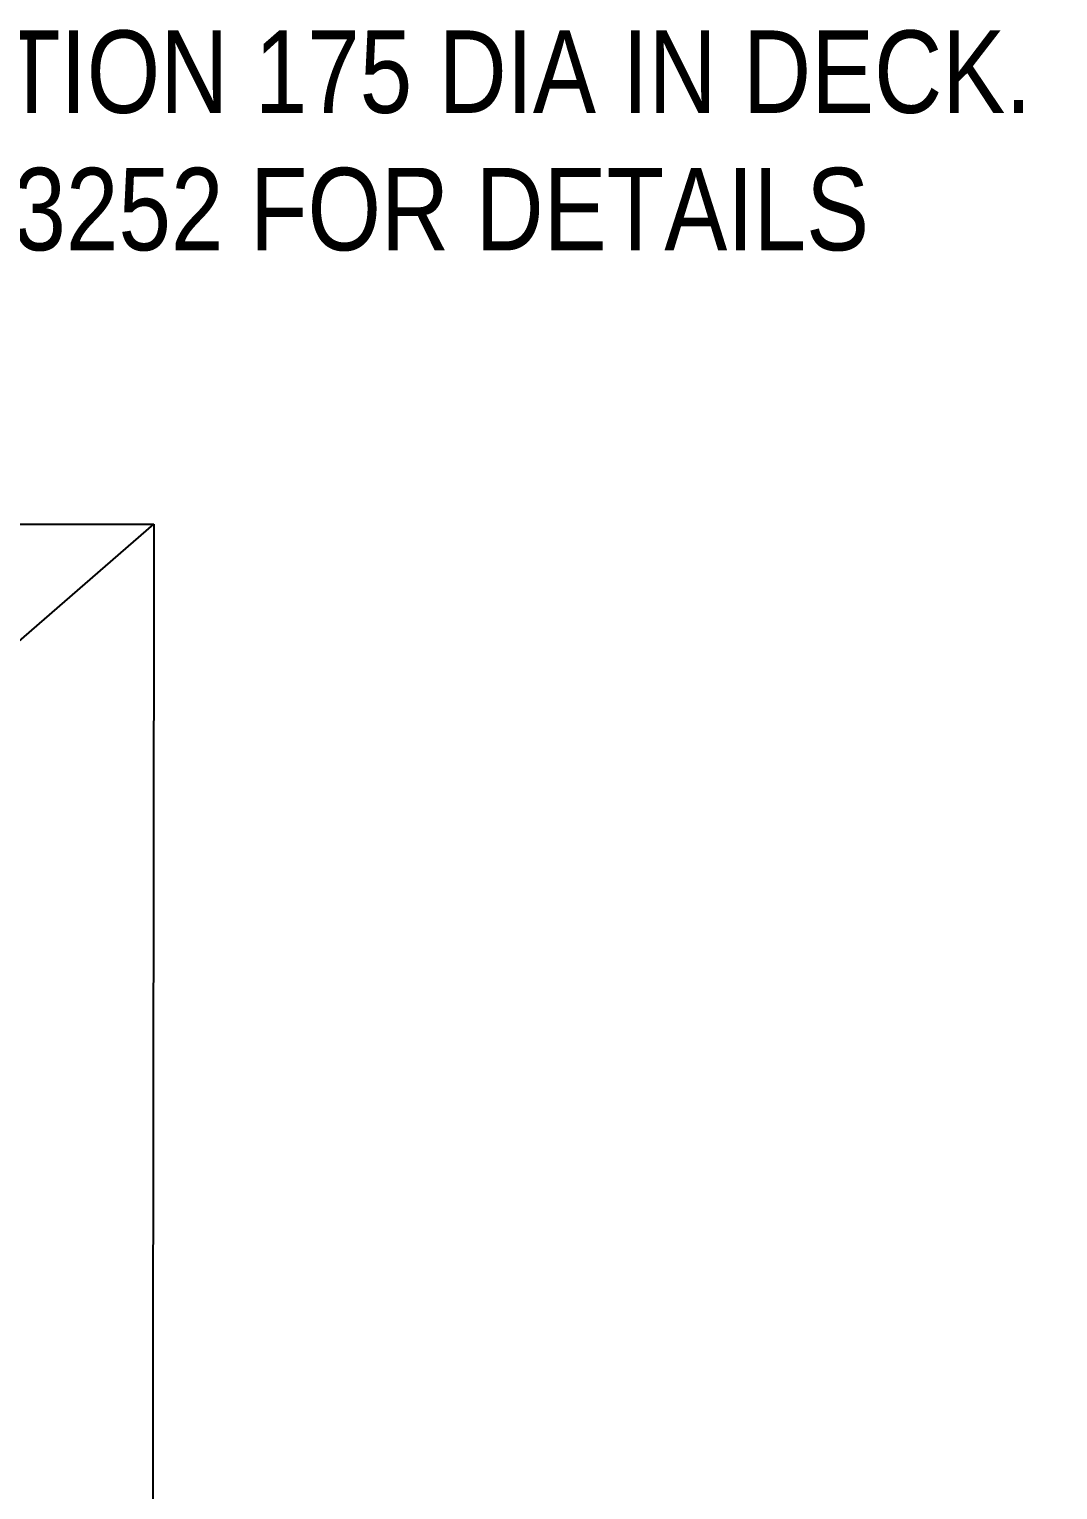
# Model space of a CAD drawing. Header units: metres. Extents: x -1161 to -1081, y 0 to 563.
# Drawn here: x -1103.134 to -1100.016, y 510.989 to 515.418 of the extents above; entities that cross this region are included whole.
import ezdxf

# ---------------------------------------------------------------- set-up
doc = ezdxf.new("R2010")
doc.units = ezdxf.units.M
doc.layers.add('A-GENM', color=7, linetype='Continuous', lineweight=35)
doc.layers.add('G-ANNO-TEXT', color=7, linetype='Continuous', lineweight=9)
doc.styles.add('Arial Narrow_2', font='ARIALN.TTF', dxfattribs={"height": 0.25})

# ---------------------------------------------------------------- blocks, each defined once
blk = doc.blocks.new('T2DPAA-T2D-C3S-RS-M3D-100334_rvt-1-DRG-2873121 - DECK SLAB GENERAL ARRANGEMENT PLAN')
at = {"layer": 'A-GENM', "color": 254, "lineweight": 25, "true_color": 0xd1d1d1}
blk.add_line((-1104.0498, 512.7965), (-1102.7562, 513.9168), dxfattribs=at)
at = {"layer": 'A-GENM', "color": 9, "lineweight": 25, "true_color": 0xbebebe, "flags": 128}
blk.add_lwpolyline([(-1102.7562, 513.9168), (-1102.7567, 513.5197), (-1102.7573, 513.1226), (-1102.7578, 512.7256), (-1102.7583, 512.3285), (-1102.7588, 511.9314), (-1102.7593, 511.5344), (-1102.7598, 511.1373), (-1102.7603, 510.7403), (-1102.7608, 510.3432)], dxfattribs=at)
at = {"layer": 'A-GENM', "color": 9, "lineweight": 25, "true_color": 0xbebebe}
blk.add_open_spline([(-1107.2737, 513.9229), (-1107.1064, 513.9225), (-1106.7718, 513.9218), (-1106.3535, 513.9209), (-1106.0189, 513.92), (-1105.6842, 513.9192), (-1105.3496, 513.9183), (-1105.015, 513.9179), (-1104.6803, 513.9175), (-1104.262, 513.9174), (-1103.7601, 513.9172), (-1103.2582, 513.917), (-1102.9235, 513.9168), (-1102.7562, 513.9168)], degree=3, knots=[0, 0, 0, 0, 0.111111, 0.222222, 0.277778, 0.333333, 0.444444, 0.5, 0.555556, 0.666667, 0.777778, 0.888889, 1, 1, 1, 1], dxfattribs=at)

msp = doc.modelspace()

# ---------------------------------------------------------------- block references
at = {"lineweight": 5}
msp.add_blockref('T2DPAA-T2D-C3S-RS-M3D-100334_rvt-1-DRG-2873121 - DECK SLAB GENERAL ARRANGEMENT PLAN', (0, 0), dxfattribs=at)

# ---------------------------------------------------------------- next in the draw order: texts
at = {"layer": 'G-ANNO-TEXT', "char_height": 0.25, "attachment_point": 1, "style": 'Arial Narrow_2', "bg_fill": 3, "box_fill_scale": 1, "bg_fill_color": 256, "bg_fill_true_color": 13158600, "bg_fill_transparency": 0}
for s, insert in [('DRAIN PIPE PENETRATION 175 DIA IN DECK. ', (-1106.2692, 515.4142)), ('REFER SHEET No. 2873252 FOR DETAILS', (-1106.2692, 514.9975))]:
    msp.add_mtext(s, dxfattribs=dict(at, insert=insert))

doc.saveas('drawing.dxf')
